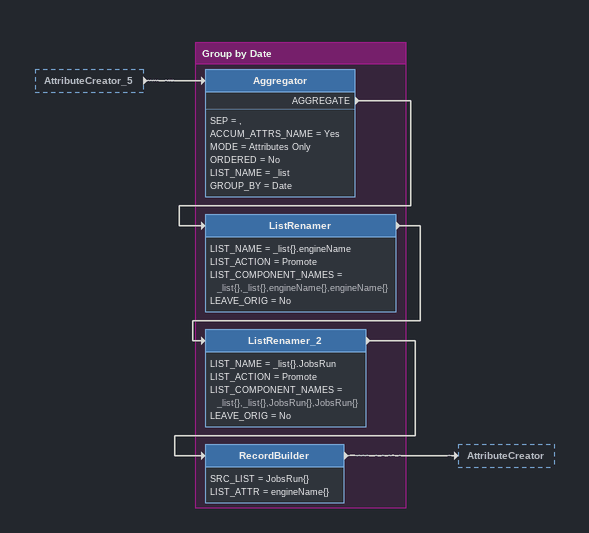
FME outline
AttributeCreator_5 [outside]
    -> Aggregator

Bookmark: Group by Date
Aggregator
    SEP = ,
    ACCUM_ATTRS_NAME = Yes
    MODE = Attributes Only
    ORDERED = No
    LIST_NAME = _list
    GROUP_BY = Date
    AGGREGATE -> ListRenamer
ListRenamer
    LIST_NAME = _list{}.engineName
    LIST_ACTION = Promote
    LIST_COMPONENT_NAMES = _list{},_list{},engineName{},engineName{}
    LEAVE_ORIG = No
    -> ListRenamer_2
ListRenamer_2
    LIST_NAME = _list{}.JobsRun
    LIST_ACTION = Promote
    LIST_COMPONENT_NAMES = _list{},_list{},JobsRun{},JobsRun{}
    LEAVE_ORIG = No
    -> RecordBuilder
RecordBuilder
    SRC_LIST = JobsRun{}
    LIST_ATTR = engineName{}
    -> AttributeCreator
